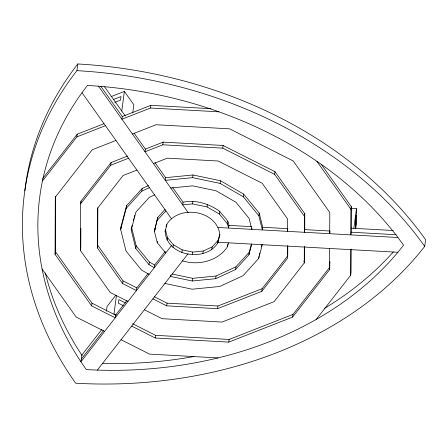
<?xml version="1.0" encoding="UTF-8"?>
<svg xmlns="http://www.w3.org/2000/svg" width="448" height="448" viewBox="0 0 448 448"><rect width="100%" height="100%" fill="white"/><g stroke="black" fill="none" stroke-linecap="round" stroke-linejoin="round"><path stroke-width="0.67" d="M127.047 300.412L115.584 315.123L115.226 317.794L91.65 305.878L55.07 254.335L55.3 197.187L92.271 149.75L115.937 140.47M55.07 254.335L55.423 251.664L55.647 196.605M127.966 301.454L110.253 292.505L80.427 250.477L80.618 203.879L80.97 201.202L111.121 162.523L127.624 156.055M80.864 228.329L80.786 247.8L80.427 250.477M80.965 202.597L80.97 201.202M148.159 273.33L136.814 287.885L136.455 290.556L122.657 283.584L97.334 247.901L97.496 208.337L123.094 175.498L136.937 170.066M97.334 247.901L97.692 245.23L97.843 207.749M287.426 246.114L287.375 258.513L261.778 291.357L217.599 308.672L166.678 305.833L152.886 298.861M287.739 255.153L287.773 245.51M144.39 309.753L162.098 318.702L222.074 322.05L274.109 301.655L304.254 262.97L304.321 247.055M304.444 216.373L304.377 232.294L304.735 229.617L304.797 213.702L274.971 171.674L223.126 145.477L163.156 142.128L145.382 149.094L145.023 151.766L162.798 144.799L222.774 148.148L274.618 174.345L304.444 216.373L304.797 213.702M304.254 262.97L304.612 260.299L304.668 246.462M131.656 326.094L155.232 338.01L228.788 342.115L292.6 317.1L329.571 269.662L329.661 248.472M329.571 269.662L329.952 261.52M316.254 319.39L350.672 275.24L350.773 249.648M351.294 206.623L350.935 209.3L350.834 234.886L351.187 232.215L351.294 206.623L321.25 164.293M351.12 249.054L351.03 272.563L350.672 275.24M351.025 208.382L356.457 208.684L356.395 223.446L355.673 228.866M42.627 179.693L42.448 181.031L76.866 136.875L77.218 134.204L103.841 123.766M76.927 70.65L77.818 63.969A403.743 311.539 7.6 0 1 425.6 239.714L424.71 246.394A403.743 311.539 7.6 0 1 75.673 383.23A403.743 311.539 7.6 0 1 76.927 70.65A403.743 311.539 7.6 0 1 424.71 246.394M91.65 305.878L92.002 303.206L55.423 251.664M80.618 203.879L110.762 165.194L111.121 162.523M121.761 111.054L124.382 91.409L111.065 96.634M100.873 86.369L122.276 116.542L121.923 119.213L150.494 108.013L218.954 111.832M132.748 112.857L133.834 104.731L124.382 91.409M106.428 311.198L107.061 306.454L115.786 295.266M149.061 274.383L141.512 270.032L126.022 251.065L120.641 229.415L120.999 226.744L126.549 205.705L142.184 188.474L148.501 185.556M120.641 229.415L126.19 208.376L126.549 205.705M116.435 295.551L113.994 313.835L116.43 315.067M122.657 283.584L123.015 280.913L97.692 245.23M165.262 251.384L154.633 265.02L154.28 267.691L148.999 264.65L135.789 248.472L131.202 230.003L132.082 225.338M150.494 108.013L150.853 105.336L210.93 108.69M126.19 208.376L141.826 191.145L142.184 188.474M135.789 248.472L136.147 245.801L131.555 227.332M162.798 144.799L163.156 142.128M148.999 264.65L149.358 261.979L136.147 245.801M165.754 252.969L157.276 242.766L154.426 231.302L157.724 217.493L165.082 209.384M154.426 231.302L157.724 217.493M165.659 177.671L165.306 180.342L192.657 177.643L220.114 183.422L243.359 196.818L258.849 215.785L262.371 229.947L262.724 227.27L259.207 213.108L243.718 194.146L220.472 180.751L193.015 174.972L165.659 177.671L154.969 162.607M157.276 242.766L157.455 241.427M164.987 231.89L167.11 223.849C179.872 204.092 217.37 210.672 219.884 234.959L217.762 243.001C204.982 263.306 164.5 255.634 165.25 229.886M167.042 240.173L167.401 237.496L165.502 229.858M155.232 338.01L155.59 335.339L132.63 323.736M172.967 247.425L173.32 244.748L167.401 237.496M170.565 275.066L170.386 276.399L192.242 281.002L215.695 278.69L235.603 269.483L248.937 254.789L251.754 244.121M166.678 305.833L167.037 303.156L154.442 296.794M183.064 202.194L182.706 204.865L192.556 203.896L207.088 206.954L219.397 214.043L227.595 224.084L228.581 228.06C230.552 220.987 223.087 216.524 219.75 211.372C209.205 203.851 195.994 199.567 183.064 202.194L172.693 187.583M181.854 252.543L182.207 249.872L173.32 244.748M192.657 177.643L193.015 174.972M192.556 203.896L192.909 201.219M192.349 254.755L192.707 252.078L203.218 251.042L212.145 246.915L218.12 240.33L219.722 234.27M192.242 281.002L192.601 278.331L216.048 276.018L235.956 266.812L249.295 252.118L251.406 244.115M207.088 206.954L207.446 204.282M202.86 253.714L203.218 251.042M222.774 148.148L223.126 145.477M220.114 183.422L220.472 180.751M211.786 249.592L212.145 246.915M219.397 214.043L219.75 211.372M217.762 243.001L218.12 240.33M215.695 278.69L216.048 276.018M227.595 224.084L227.954 221.413M217.599 308.672L217.958 306.001L262.136 288.68L287.308 256.39M182.482 260.887C198.503 265.832 217.958 261.128 227.506 246.686L227.864 244.014M243.359 196.818L243.718 194.146M235.603 269.483L235.956 266.812M228.788 342.115L229.141 339.444L292.953 314.429L329.93 266.991M251.989 228.021L251.81 229.354L249.082 218.378L235.872 202.199L216.048 190.775L192.629 185.847L170.744 188.009M248.937 254.789L249.295 252.118M258.849 215.785L259.207 213.108M164.892 283.455L192.214 289.206L219.705 286.496L243.046 275.705L258.681 258.474L258.944 256.469M274.618 174.345L274.971 171.674M261.778 291.357L262.136 288.68M292.6 317.1L292.953 314.429M329.986 231.7L329.717 233.705L329.801 212.514L293.222 160.972L229.639 128.839L156.089 124.734L132.423 134.008M353.836 228.323L356.457 208.684M133.308 220.685L133.834 218.691M134.187 217.364L134.714 215.37M131.202 230.003L135.934 212.061L149.268 197.366L154.571 194.914M166.051 226.537L166.578 224.526M227.506 246.686L228.525 242.822M259.207 255.147L259.728 253.182M261.458 246.624L261.974 244.658M258.681 258.474L262.31 244.709M82.006 92.663L87.427 85.45L98.493 86.195A367.035 283.214 7.6 0 1 397.942 237.513L403.592 245.213L397.886 252.28A367.035 283.214 7.6 0 1 97.356 370.098L86.29 369.611L80.931 361.794A367.035 283.214 7.6 0 1 82.006 92.663L171.595 218.904M42.801 178.36L77.218 134.204M101.881 329.381L81.822 355.118L80.931 361.794L171.489 245.61M81.284 359.122L103.701 330.366M97.356 370.098L187.981 253.831M303.761 261.391L304.612 260.299M157.366 220.164L165.922 210.913M141.826 191.145L149.408 187.645M113.378 99.523L121.01 96.533L120.529 100.139L114.806 102.385M122.276 116.542L150.853 105.336M76.866 136.875L105.437 125.675M110.762 165.194L128.537 158.228M153.423 163.604L167.272 158.178L218.193 161.017L262.214 183.266L287.538 218.949L287.487 231.347L287.84 228.676L262.724 227.27M351.12 228.172L393.294 230.524M228.939 225.389L251.485 226.643M304.735 229.617L330.075 231.034M351.187 232.215L396.222 234.73M218.025 227.472L397.942 237.513M217.969 242.234L397.886 252.28M167.037 303.156L217.958 306.001M155.59 335.339L229.141 339.444M217.974 357.924L149.509 354.099L121.038 339.713M182.207 249.872L192.707 252.078M172.11 274.019L192.601 278.331M123.015 280.913L136.814 287.885M125.49 302.96L118.91 299.634L118.429 303.246L123.217 305.659M92.002 303.206L115.584 315.123M104.608 331.414L76.143 317.027L42.095 269.046M149.358 261.979L154.633 265.02M316.887 161.319L350.935 209.3M104.58 86.839L125.306 116.043M134.355 133.554L145.382 149.094M98.493 86.195L188.143 212.531M82.146 355.611L81.822 355.118A367.035 283.214 7.6 0 1 45.326 273.017M154.784 228.631L155.12 229.981M120.999 226.744L121.335 228.099M24.853 190.786A403.743 311.539 7.6 0 1 77.818 63.969M393.338 251.894A367.035 283.214 7.6 0 1 324.638 308.314M194.068 356.502A367.035 283.214 7.6 0 1 102.334 363.53M355.432 218.842L355.393 228.519L355.874 224.913L355.914 215.236L355.432 218.842"/></g></svg>
